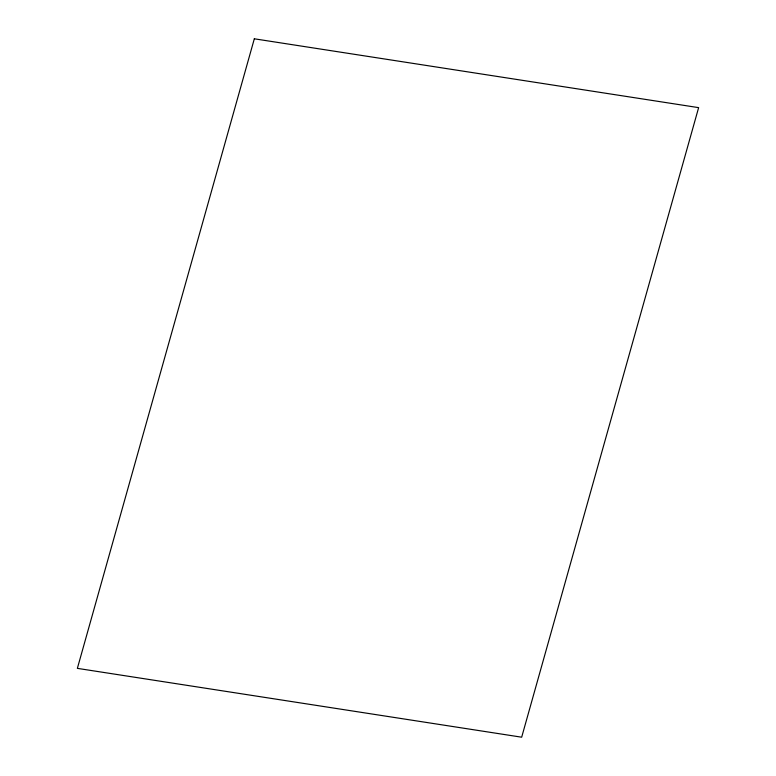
<?xml version="1.0" encoding="UTF-8"?>
<svg xmlns="http://www.w3.org/2000/svg" width="776" height="776" viewBox="0 0 776 776"><rect width="100%" height="100%" fill="white"/><g stroke="black" fill="none" stroke-linecap="round" stroke-linejoin="round"><path stroke-width="1.16" d="M254.324 38.8L77.367 668.359L521.676 737.2L698.633 107.641L254.324 38.8"/></g></svg>
